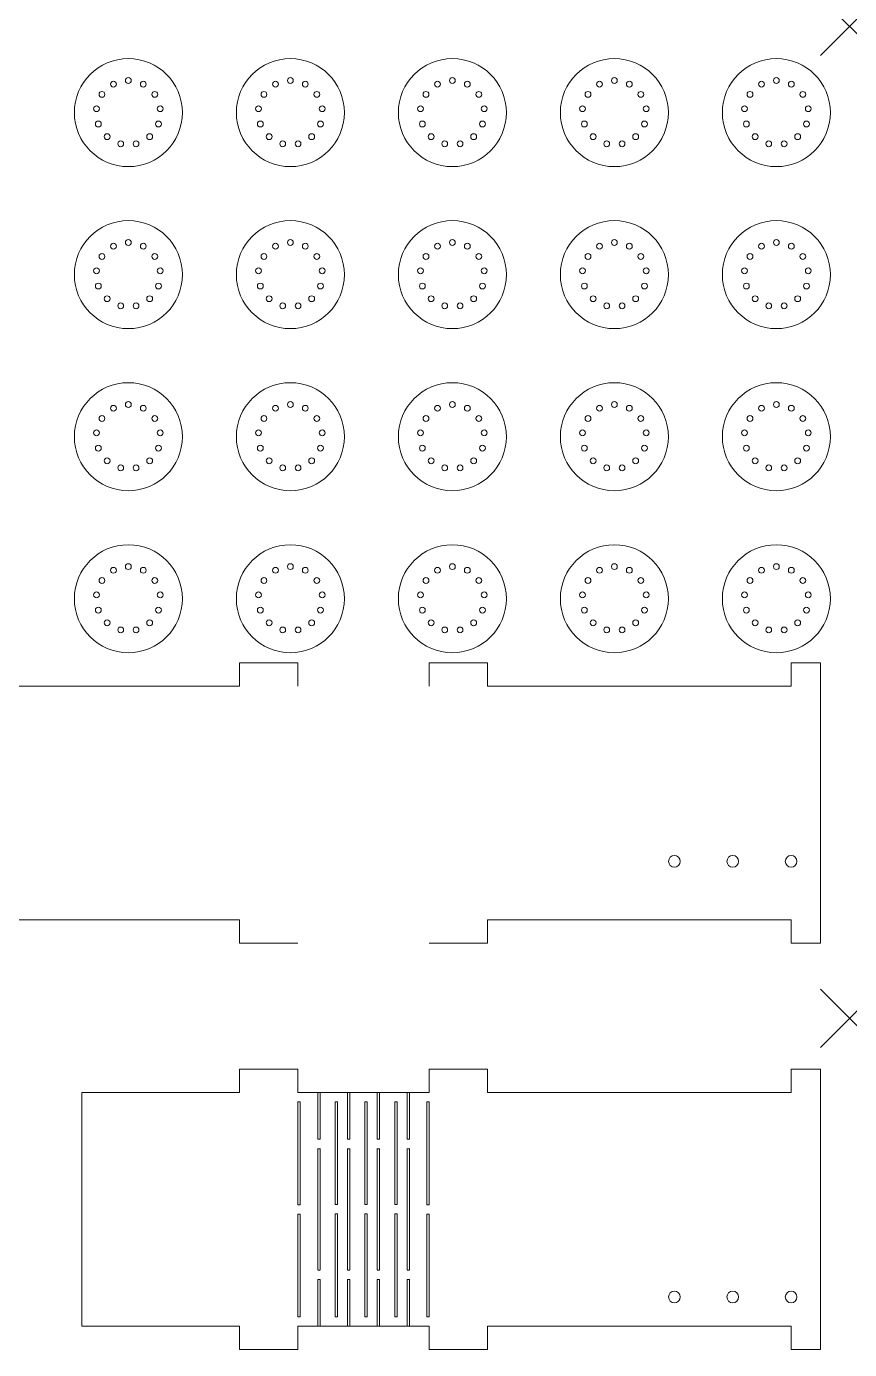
# Model space of a CAD drawing. Header units: inches. Extents: x -2 to 494, y -173 to 113.
# Drawn here: x 352.8 to 493.8, y -113.7 to 112.8 of the extents above; entities that cross this region are included whole.
import ezdxf

# ---------------------------------------------------------------- set-up
doc = ezdxf.new("R2010")
doc.units = ezdxf.units.IN
doc.header["$MEASUREMENT"] = 0
doc.header["$PDMODE"] = 3
doc.header["$PDSIZE"] = 5
doc.layers.add('Construcion', color=3, linetype='Continuous', lineweight=0, plot=False)
doc.layers.add('Cut', color=7, linetype='Continuous', lineweight=5)

# ---------------------------------------------------------------- blocks, each defined once
blk = doc.blocks.new('*U3')
at = {"layer": 'Cut', "lineweight": 5}
blk.add_circle((0, 0), 0.5, dxfattribs=at)
blk = doc.blocks.new('*U4')
at = {"layer": 'Cut', "color": 0, "linetype": 'ByBlock', "lineweight": -2, "transparency": 16777216}
blk.add_blockref('*U3', (200.46, 208.24), dxfattribs=at)
for p, rotation in [((195.94, 205.86), 55.38461538461539), ((197.91, 207.61), 27.69230769230771), ((203.02, 207.61), 332.3076923076924), ((204.99, 205.86), 304.6153846153847), ((195, 203.4), 83.07692307692311), ((205.92, 203.4), 276.923076923077), ((195.32, 200.79), 110.7692307692308), ((205.61, 200.79), 249.2307692307693), ((196.82, 198.62), 138.4615384615385), ((199.15, 197.4), 166.1538461538462), ((201.78, 197.4), 193.8461538461539), ((204.11, 198.62), 221.5384615384615)]:
    blk.add_blockref('*U3', p, dxfattribs=dict(at, rotation=rotation))
blk = doc.blocks.new('*U1')
at = {"layer": 'Cut', "lineweight": 5}
blk.add_circle((0, 0), 9.25, dxfattribs=at)
blk.add_blockref('*U4', (-200.46, -202.74), dxfattribs=at)
blk = doc.blocks.new('*U2')
at = {"layer": 'Cut', "color": 0, "linetype": 'ByBlock', "lineweight": -2, "transparency": 16777216}
for p in [(0, 83.25), (27.75, 83.25), (55.5, 83.25), (83.25, 83.25), (111, 83.25), (0, 55.5), (27.75, 55.5), (55.5, 55.5), (83.25, 55.5), (111, 55.5), (0, 27.75), (27.75, 27.75), (55.5, 27.75), (83.25, 27.75), (111, 27.75), (0, 0), (27.75, 0), (55.5, 0), (83.25, 0), (111, 0)]:
    blk.add_blockref('*U1', p, dxfattribs=at)

msp = doc.modelspace()

# ---------------------------------------------------------------- linework, layer by layer
at = {"layer": 'Construcion', "lineweight": 5}
for p in [(493.81, 112.83), (493.81, -57.01), (493.81, -57.01)]:
    msp.add_point(p, dxfattribs=at)
at = {"layer": 'Cut', "lineweight": 5}
for p, q in [((389.31, 3.86), (399.31, 3.86)), ((389.31, 3.86), (389.31, -0.14)), ((399.31, 3.86), (399.31, -0.14)), ((421.81, 3.86), (421.81, -0.14)), ((421.81, 3.86), (431.81, 3.86)), ((431.81, 3.86), (431.81, -0.14)), ((483.81, 3.86), (488.81, 3.86)), ((483.81, -0.14), (483.81, 3.86)), ((483.81, 3.86), (483.81, 3.86)), ((488.81, -0.14), (488.81, 3.86)), ((345.31, -0.14), (389.31, -0.14)), ((431.81, -0.14), (483.81, -0.14)), ((488.81, -0.14), (488.81, -40.14)), ((345.31, -40.14), (389.31, -40.14)), ((389.31, -40.14), (389.31, -44.14)), ((431.81, -40.14), (431.81, -44.14)), ((483.81, -40.14), (431.81, -40.14)), ((483.81, -40.14), (483.81, -44.14)), ((488.81, -40.14), (488.81, -44.14)), ((389.31, -44.14), (399.31, -44.14)), ((421.81, -44.14), (431.81, -44.14)), ((488.81, -44.14), (483.81, -44.14)), ((389.31, -65.74), (399.31, -65.74)), ((389.31, -65.74), (389.31, -69.74)), ((399.31, -65.74), (399.31, -69.74)), ((421.81, -65.74), (421.81, -69.74)), ((421.81, -65.74), (431.81, -65.74)), ((431.81, -65.74), (431.81, -69.74)), ((483.81, -65.74), (488.81, -65.74)), ((483.81, -69.74), (483.81, -65.74)), ((483.81, -65.74), (483.81, -65.74)), ((488.81, -69.74), (488.81, -65.74)), ((399.31, -69.74), (421.81, -69.74)), ((402.71, -69.73), (402.71, -77.73)), ((403.11, -69.73), (403.11, -77.73)), ((407.81, -69.73), (407.81, -77.73)), ((408.21, -69.73), (408.21, -77.73)), ((412.91, -69.73), (412.91, -77.73)), ((413.31, -69.73), (413.31, -77.73)), ((418.01, -69.73), (418.01, -77.73)), ((418.41, -69.73), (418.41, -77.73)), ((431.81, -69.74), (483.81, -69.74)), ((488.81, -69.74), (488.81, -109.74)), ((399.31, -71.35), (399.31, -88.94)), ((399.71, -71.35), (399.71, -88.94)), ((405.71, -71.34), (405.71, -88.93)), ((406.11, -71.34), (406.11, -88.93)), ((410.81, -71.34), (410.81, -88.93)), ((411.21, -71.34), (411.21, -88.93)), ((415.91, -71.34), (415.91, -88.93)), ((416.31, -71.34), (416.31, -88.93)), ((421.41, -71.35), (421.41, -88.94)), ((421.81, -71.35), (421.81, -88.94)), ((402.71, -79.34), (402.71, -100.12)), ((403.11, -79.34), (403.11, -100.12)), ((407.81, -79.34), (407.81, -100.12)), ((408.21, -79.34), (408.21, -100.12)), ((412.91, -79.34), (412.91, -100.12)), ((413.31, -79.34), (413.31, -100.12)), ((418.01, -79.34), (418.01, -100.12)), ((418.41, -79.34), (418.41, -100.12)), ((399.31, -90.54), (399.31, -108.13)), ((399.71, -90.54), (399.71, -108.13)), ((405.71, -90.53), (405.71, -108.12)), ((406.11, -90.53), (406.11, -108.12)), ((410.81, -90.53), (410.81, -108.12)), ((411.21, -90.53), (411.21, -108.12)), ((415.91, -90.53), (415.91, -108.12)), ((416.31, -90.53), (416.31, -108.12)), ((421.41, -90.54), (421.41, -108.13)), ((421.81, -90.54), (421.81, -108.13)), ((402.71, -101.73), (402.71, -109.73)), ((403.11, -101.73), (403.11, -109.73)), ((407.81, -101.73), (407.81, -109.73)), ((408.21, -101.73), (408.21, -109.73)), ((412.91, -101.73), (412.91, -109.73)), ((413.31, -101.73), (413.31, -109.73)), ((418.01, -101.73), (418.01, -109.73)), ((418.41, -101.73), (418.41, -109.73)), ((389.31, -109.74), (389.31, -113.74)), ((399.31, -109.74), (399.31, -113.74)), ((399.31, -109.74), (421.81, -109.74)), ((421.81, -109.74), (421.81, -113.74)), ((431.81, -109.74), (431.81, -113.74)), ((483.81, -109.74), (431.81, -109.74)), ((483.81, -109.74), (483.81, -113.74)), ((488.81, -109.74), (488.81, -113.74)), ((389.31, -113.74), (399.31, -113.74)), ((421.81, -113.74), (431.81, -113.74)), ((488.81, -113.74), (483.81, -113.74))]:
    msp.add_line(p, q, dxfattribs=at)
at = {"layer": 'Cut', "extrusion": (6.45807e-33, -1.22465e-16, -1)}
for p, q in [((389.31, -69.74), (362.3, -69.74)), ((362.3, -69.74), (362.3, -109.74)), ((399.31, -71.35), (399.71, -71.35)), ((406.11, -71.34), (405.71, -71.34)), ((411.21, -71.34), (410.81, -71.34)), ((416.31, -71.34), (415.91, -71.34)), ((421.81, -71.35), (421.41, -71.35)), ((403.11, -77.74), (402.71, -77.74)), ((408.21, -77.74), (407.81, -77.74)), ((413.31, -77.74), (412.91, -77.74)), ((418.41, -77.74), (418.01, -77.74)), ((403.11, -79.35), (402.71, -79.35)), ((408.21, -79.35), (407.81, -79.35)), ((413.31, -79.35), (412.91, -79.35)), ((418.41, -79.35), (418.01, -79.35)), ((399.31, -88.94), (399.71, -88.94)), ((399.31, -90.54), (399.71, -90.54)), ((406.11, -88.93), (405.71, -88.93)), ((406.11, -90.53), (405.71, -90.53)), ((411.21, -88.93), (410.81, -88.93)), ((411.21, -90.53), (410.81, -90.53)), ((416.31, -88.93), (415.91, -88.93)), ((416.31, -90.53), (415.91, -90.53)), ((421.81, -88.94), (421.41, -88.94)), ((421.81, -90.54), (421.41, -90.54)), ((403.11, -100.13), (402.71, -100.13)), ((403.11, -101.73), (402.71, -101.73)), ((408.21, -100.13), (407.81, -100.13)), ((408.21, -101.73), (407.81, -101.73)), ((413.31, -100.13), (412.91, -100.13)), ((413.31, -101.73), (412.91, -101.73)), ((418.41, -100.13), (418.01, -100.13)), ((418.41, -101.73), (418.01, -101.73)), ((399.31, -108.13), (399.71, -108.13)), ((406.11, -108.12), (405.71, -108.12)), ((411.21, -108.12), (410.81, -108.12)), ((416.31, -108.12), (415.91, -108.12)), ((421.81, -108.13), (421.41, -108.13)), ((362.3, -109.74), (389.31, -109.74))]:
    msp.add_line(p, q, dxfattribs=at)
at = {"layer": 'Cut', "lineweight": 5}
for centre in [(463.81, -30.14), (473.81, -30.14), (483.81, -30.14), (463.81, -104.74), (473.81, -104.74), (483.81, -104.74)]:
    msp.add_circle(centre, 1, dxfattribs=at)

# ---------------------------------------------------------------- block references
msp.add_blockref('*U2', (370.28, 14.83), dxfattribs=at)

doc.saveas('drawing.dxf')
